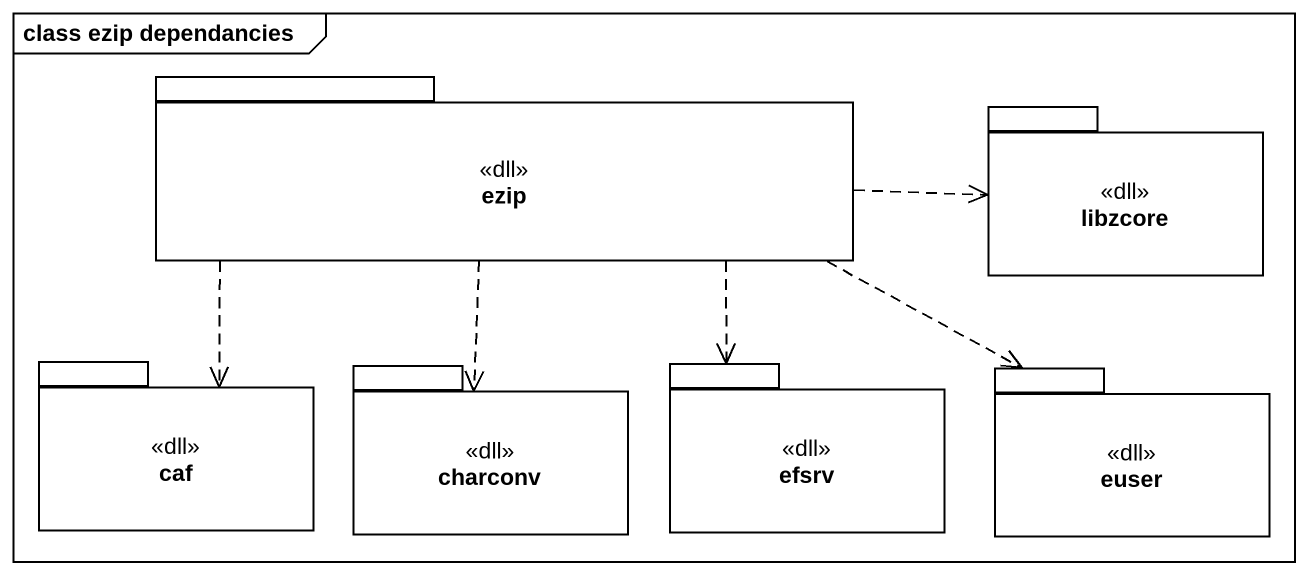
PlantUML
@startuml
mainframe class ezip dependancies
package ezip <<dll>> {
}
package libzcore <<dll>> {
}
package caf <<dll>> {
}
package charconv <<dll>> {
}
package efsrv <<dll>> {
}
package euser <<dll>> {
}
ezip .right.> libzcore
ezip ..> caf
ezip ..> charconv
ezip ..> efsrv
ezip .right.> euser
@enduml
